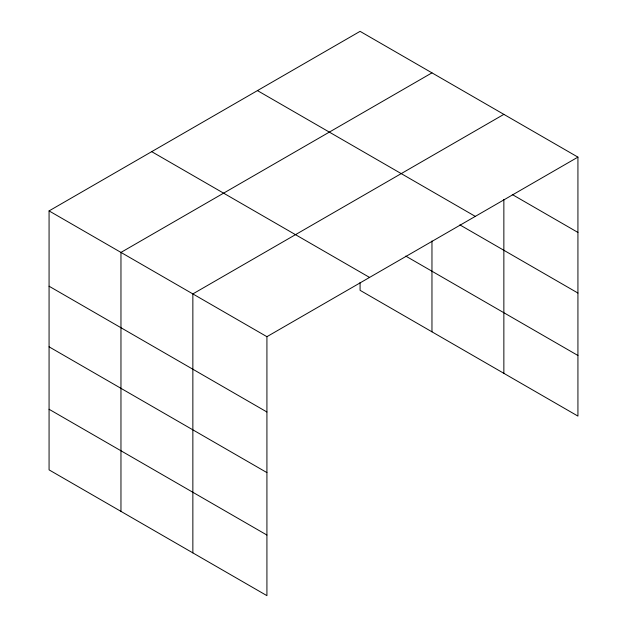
<?xml version="1.0" encoding="UTF-8"?>
<svg xmlns="http://www.w3.org/2000/svg" width="627" height="627" viewBox="0 0 627 627"><rect width="100%" height="100%" fill="white"/><g stroke="black" fill="none" stroke-linecap="round" stroke-linejoin="round"><path stroke-width="0.94" d="M503.857 199.449L503.857 373.331M360.078 282.495L360.078 290.317L577.929 416.093L577.929 157.126L360.078 31.35L49.071 210.907L49.071 469.874L266.922 595.65L266.922 336.683L49.071 210.907M431.964 72.857L120.964 252.415L120.964 511.381M503.857 114.365L192.857 293.914L192.857 552.889M266.922 336.683L577.929 157.126M512.275 194.535L577.929 232.437M257.446 90.601L475.297 216.378M459.881 224.889L577.929 293.044M405.747 256.082L577.929 355.485M151.703 151.656L369.554 277.424M49.071 286.218L266.922 411.994M49.071 346.825L266.922 472.601M49.071 409.266L266.922 535.043M431.964 240.972L431.964 331.824"/></g></svg>
